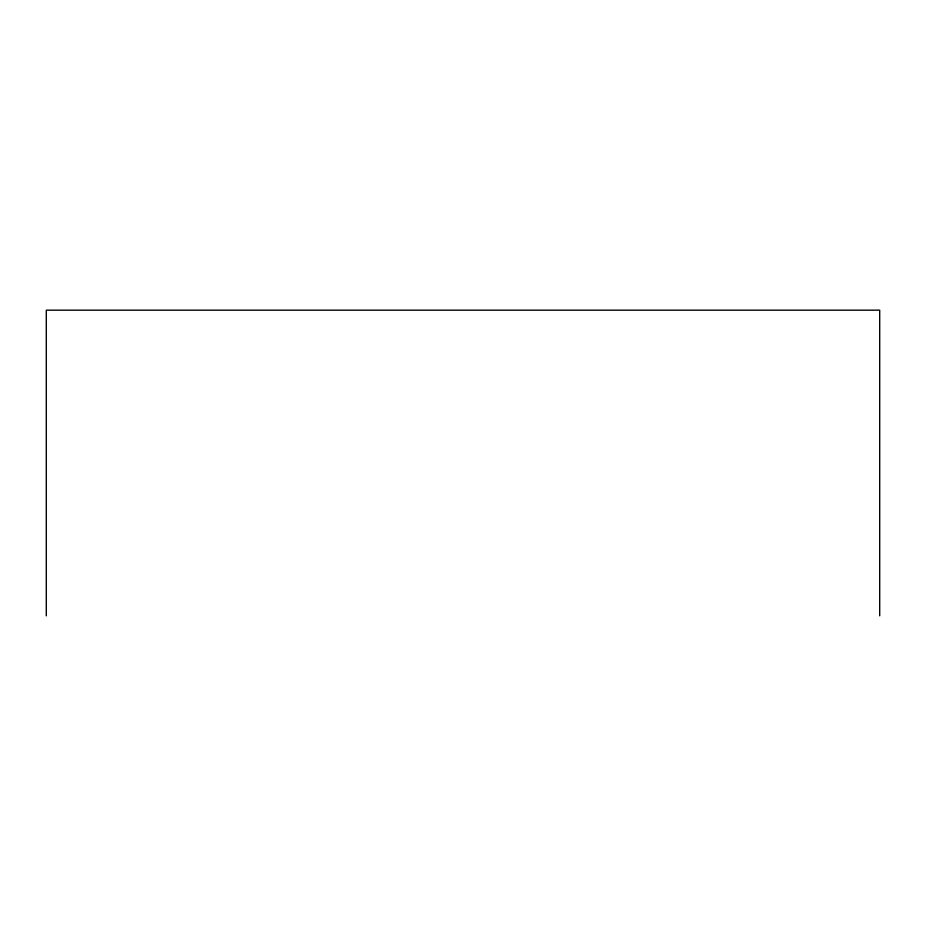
<?xml version="1.0" encoding="UTF-8"?>
<svg xmlns="http://www.w3.org/2000/svg" width="926" height="926" viewBox="0 0 926 926"><rect width="100%" height="100%" fill="white"/><g stroke="black" fill="none" stroke-linecap="round" stroke-linejoin="round"><path stroke-width="1.39" d="M879.7 615.825L879.7 310.175L46.3 310.175L46.3 615.825"/></g></svg>
